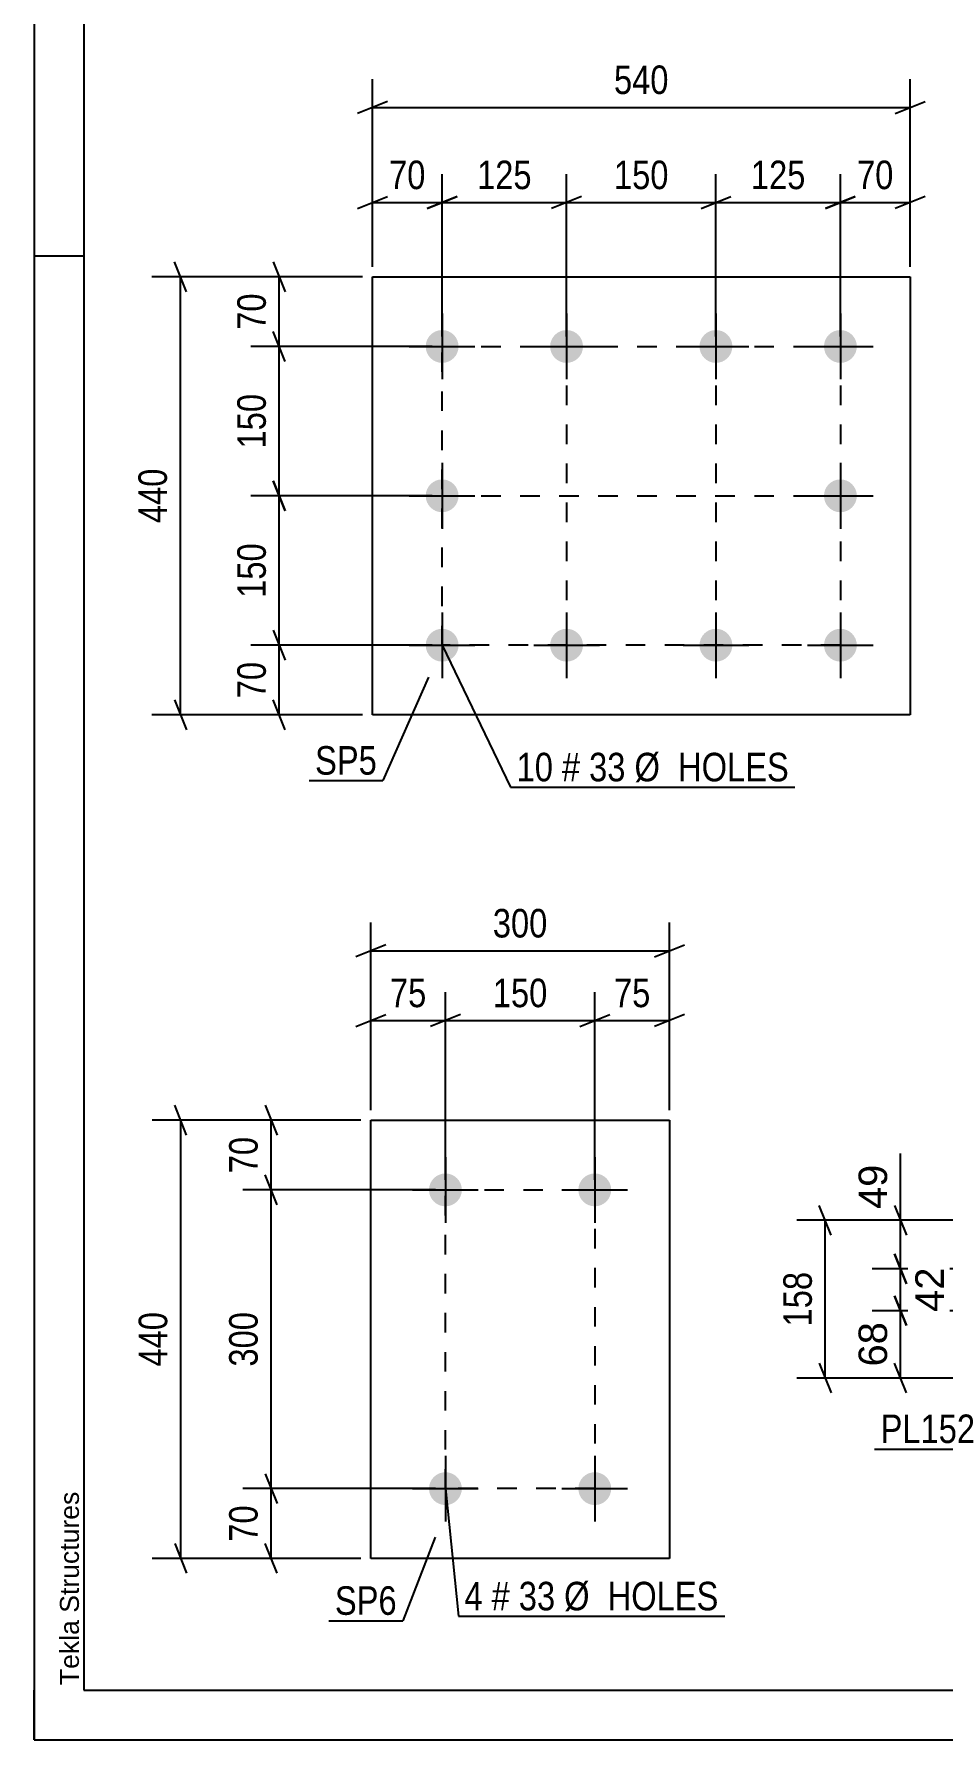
# Model space of a CAD drawing. Header units: millimetres. Extents: x 0 to 420, y 0 to 297.
# Drawn here: x 0 to 91.3, y 0 to 171.3 of the extents above; entities that cross this region are included whole.
import ezdxf

# ---------------------------------------------------------------- set-up
doc = ezdxf.new("R2010")
doc.units = ezdxf.units.MM
doc.linetypes.add('DXK_LINE_DOT2', pattern=[3.9198, 1.9599, -1.9599])
doc.styles.add('Arial', font='ARIAL.TTF', dxfattribs={"height": 0.2})
doc.styles.add('Arial Narrow', font='ARIALN.TTF', dxfattribs={"height": 0.2})

# ---------------------------------------------------------------- blocks, each defined once
blk = doc.blocks.new('Unknown-284856879-1134')
at = {"color": 5, "linetype": 'Continuous'}
for p, q in [((0, 297), (0, 0)), ((5, 292), (5, 5)), ((5, 149), (0, 149)), ((0, 0), (0, 5)), ((5, 5), (415, 5)), ((0, 0), (420, 0))]:
    blk.add_line(p, q, dxfattribs=at)
at = {"color": 174, "linetype": 'Continuous', "style": 'Arial'}
blk.add_text('Tekla Structures', height=1.9102, rotation=90, dxfattribs=at).set_placement((4.5, 5.5))
blk = doc.blocks.new('Part-284856879-8849 - 8848')
at = {"color": 2, "linetype": 'Continuous'}
for p, q in [((33.81, 18.23), (33.81, 62.23)), ((33.81, 62.23), (63.81, 62.23)), ((63.81, 62.23), (63.81, 18.23)), ((63.81, 18.23), (33.81, 18.23))]:
    blk.add_line(p, q, dxfattribs=at)
blk = doc.blocks.new('Bolt-284856879-8850 - 8848')
at = {"linetype": 'Continuous'}
for points in [[(41.31, 56.88, -1), (41.31, 53.58, -1)], [(56.31, 56.88, -1), (56.31, 53.58, -1)], [(41.31, 26.88, -1), (41.31, 23.58, -1)], [(56.31, 26.88, -1), (56.31, 23.58, -1)]]:
    blk.add_hatch(color=1, dxfattribs=at).paths.add_polyline_path(points)
at = {"color": 1, "linetype": 'Continuous'}
for p, q in [((41.31, 58.53), (41.31, 51.93)), ((56.31, 58.53), (56.31, 51.93)), ((38.01, 55.23), (44.61, 55.23)), ((53.01, 55.23), (59.61, 55.23)), ((41.31, 28.53), (41.31, 21.93)), ((56.31, 28.53), (56.31, 21.93)), ((38.01, 25.23), (44.61, 25.23)), ((53.01, 25.23), (59.61, 25.23))]:
    blk.add_line(p, q, dxfattribs=at)
blk = doc.blocks.new('Part-284856879-8858 - 8857')
at = {"color": 2, "linetype": 'Continuous'}
for p, q in [((33.98, 102.93), (33.98, 146.93)), ((33.98, 146.93), (87.98, 146.93)), ((87.98, 146.93), (87.98, 102.93)), ((87.98, 102.93), (33.98, 102.93))]:
    blk.add_line(p, q, dxfattribs=at)
blk = doc.blocks.new('Bolt-284856879-8859 - 8857')
at = {"linetype": 'Continuous'}
for points in [[(40.98, 141.58, -1), (40.98, 138.28, -1)], [(53.48, 141.58, -1), (53.48, 138.28, -1)], [(68.48, 141.58, -1), (68.48, 138.28, -1)], [(80.98, 141.58, -1), (80.98, 138.28, -1)], [(40.98, 126.58, -1), (40.98, 123.28, -1)], [(80.98, 126.58, -1), (80.98, 123.28, -1)], [(40.98, 111.58, -1), (40.98, 108.28, -1)], [(53.48, 111.58, -1), (53.48, 108.28, -1)], [(68.48, 111.58, -1), (68.48, 108.28, -1)], [(80.98, 111.58, -1), (80.98, 108.28, -1)]]:
    blk.add_hatch(color=1, dxfattribs=at).paths.add_polyline_path(points)
at = {"color": 1, "linetype": 'Continuous'}
for p, q in [((40.98, 143.23), (40.98, 136.63)), ((53.48, 143.23), (53.48, 136.63)), ((68.48, 143.23), (68.48, 136.63)), ((80.98, 143.23), (80.98, 136.63)), ((37.68, 139.93), (44.28, 139.93)), ((50.18, 139.93), (56.78, 139.93)), ((65.18, 139.93), (71.78, 139.93)), ((77.68, 139.93), (84.28, 139.93)), ((40.98, 128.23), (40.98, 121.63)), ((80.98, 128.23), (80.98, 121.63)), ((37.68, 124.93), (44.28, 124.93)), ((77.68, 124.93), (84.28, 124.93)), ((40.98, 113.23), (40.98, 106.63)), ((53.48, 113.23), (53.48, 106.63)), ((68.48, 113.23), (68.48, 106.63)), ((80.98, 113.23), (80.98, 106.63)), ((37.68, 109.93), (44.28, 109.93)), ((50.18, 109.93), (56.78, 109.93)), ((65.18, 109.93), (71.78, 109.93)), ((77.68, 109.93), (84.28, 109.93))]:
    blk.add_line(p, q, dxfattribs=at)
blk = doc.blocks.new('Rectangle-284856879-10994 - 8848')
at = {"color": 1, "linetype": 'DXK_LINE_DOT2'}
blk.add_lwpolyline([(41.31, 55.23), (56.31, 55.23), (56.31, 25.23), (41.31, 25.23), (41.31, 55.23)], close=True, dxfattribs=at)
blk = doc.blocks.new('Rectangle-284856879-11004 - 8857')
at = {"color": 1, "linetype": 'DXK_LINE_DOT2'}
blk.add_lwpolyline([(40.98, 139.93), (80.98, 139.93), (80.98, 109.93), (40.98, 109.93), (40.98, 139.93)], close=True, dxfattribs=at)
blk = doc.blocks.new('Line-284856879-11014 - 8857')
at = {"color": 1, "linetype": 'DXK_LINE_DOT2'}
blk.add_line((40.98, 124.93), (80.98, 124.93), dxfattribs=at)
blk = doc.blocks.new('Line-284856879-11021 - 8857')
at = {"color": 1, "linetype": 'DXK_LINE_DOT2'}
blk.add_line((53.48, 139.93), (53.48, 109.93), dxfattribs=at)
blk = doc.blocks.new('Line-284856879-11028 - 8857')
at = {"color": 1, "linetype": 'DXK_LINE_DOT2'}
blk.add_line((68.48, 139.93), (68.48, 109.93), dxfattribs=at)
blk = doc.blocks.new('StraightDimension-284856879-9232 - 8848')
at = {"color": 7, "linetype": 'Continuous'}
for p, q in [((24.4, 53.73), (23.2, 56.73)), ((40.31, 55.23), (20.95, 55.23)), ((23.8, 25.23), (23.8, 55.23)), ((23.2, 26.73), (24.4, 23.73)), ((40.31, 25.23), (20.95, 25.23))]:
    blk.add_line(p, q, dxfattribs=at)
at = {"color": 0}
blk.add_wipeout([(23.05, 43.57), (18.85, 43.57), (18.85, 36.89), (23.05, 36.89)], dxfattribs=at)
at = {"color": 3, "style": 'Arial Narrow'}
blk.add_text('300', height=2.863, rotation=90.0002, dxfattribs=at).set_placement((22.45, 37.49))
blk = doc.blocks.new('StraightDimension-284856879-9243 - 8848')
at = {"color": 7, "linetype": 'Continuous'}
for p, q in [((15.32, 60.73), (14.12, 63.73)), ((32.81, 62.23), (11.87, 62.23)), ((14.72, 18.23), (14.72, 62.23)), ((14.12, 19.73), (15.32, 16.73)), ((32.81, 18.23), (11.87, 18.23))]:
    blk.add_line(p, q, dxfattribs=at)
at = {"color": 0}
blk.add_wipeout([(13.97, 43.57), (9.77, 43.57), (9.77, 36.89), (13.97, 36.89)], dxfattribs=at)
at = {"color": 3, "style": 'Arial Narrow'}
blk.add_text('440', height=2.863, rotation=90.0002, dxfattribs=at).set_placement((13.37, 37.49))
blk = doc.blocks.new('StraightDimension-284856879-9231 - 8848')
at = {"color": 7, "linetype": 'Continuous'}
for p, q in [((23.2, 63.73), (24.4, 60.73)), ((32.81, 62.23), (20.95, 62.23)), ((23.8, 55.23), (23.8, 62.23)), ((24.4, 53.73), (23.2, 56.73)), ((40.31, 55.23), (20.95, 55.23))]:
    blk.add_line(p, q, dxfattribs=at)
at = {"color": 0}
blk.add_wipeout([(23.05, 61.16), (18.85, 61.16), (18.85, 56.3), (23.05, 56.3)], dxfattribs=at)
at = {"color": 3, "style": 'Arial Narrow'}
blk.add_text('70', height=2.863, rotation=90.0002, dxfattribs=at).set_placement((22.45, 56.9))
blk = doc.blocks.new('StraightDimension-284856879-9233 - 8848')
at = {"color": 7, "linetype": 'Continuous'}
for p, q in [((23.2, 26.73), (24.4, 23.73)), ((40.31, 25.23), (20.95, 25.23)), ((23.8, 18.23), (23.8, 25.23)), ((24.4, 16.73), (23.2, 19.73)), ((32.81, 18.23), (20.95, 18.23))]:
    blk.add_line(p, q, dxfattribs=at)
at = {"color": 0}
blk.add_wipeout([(23.05, 24.16), (18.85, 24.16), (18.85, 19.3), (23.05, 19.3)], dxfattribs=at)
at = {"color": 3, "style": 'Arial Narrow'}
blk.add_text('70', height=2.863, rotation=90.0002, dxfattribs=at).set_placement((22.45, 19.9))
blk = doc.blocks.new('StraightDimension-284856879-9247 - 8848')
at = {"color": 7, "linetype": 'Continuous'}
for p, q in [((56.31, 56.23), (56.31, 75.08)), ((63.81, 63.23), (63.81, 75.08)), ((54.81, 71.63), (57.81, 72.83)), ((56.31, 72.23), (63.81, 72.23)), ((65.31, 72.83), (62.31, 71.63))]:
    blk.add_line(p, q, dxfattribs=at)
at = {"color": 0}
blk.add_wipeout([(62.49, 72.98), (62.49, 77.18), (57.64, 77.18), (57.64, 72.98)], dxfattribs=at)
at = {"color": 3, "style": 'Arial Narrow'}
blk.add_text('75', height=2.863, dxfattribs=at).set_placement((58.24, 73.58))
blk = doc.blocks.new('StraightDimension-284856879-9248 - 8848')
at = {"color": 7, "linetype": 'Continuous'}
for p, q in [((41.31, 56.23), (41.31, 75.08)), ((56.31, 56.23), (56.31, 75.08)), ((42.81, 72.83), (39.81, 71.63)), ((41.31, 72.23), (56.31, 72.23)), ((54.81, 71.63), (57.81, 72.83))]:
    blk.add_line(p, q, dxfattribs=at)
at = {"color": 0}
blk.add_wipeout([(52.16, 72.98), (52.16, 77.18), (45.47, 77.18), (45.47, 72.98)], dxfattribs=at)
at = {"color": 3, "style": 'Arial Narrow'}
blk.add_text('150', height=2.863, dxfattribs=at).set_placement((46.07, 73.58))
blk = doc.blocks.new('StraightDimension-284856879-9249 - 8848')
at = {"color": 7, "linetype": 'Continuous'}
for p, q in [((33.81, 63.23), (33.81, 75.08)), ((41.31, 56.23), (41.31, 75.08)), ((32.31, 71.63), (35.31, 72.83)), ((33.81, 72.23), (41.31, 72.23)), ((42.81, 72.83), (39.81, 71.63))]:
    blk.add_line(p, q, dxfattribs=at)
at = {"color": 0}
blk.add_wipeout([(39.99, 72.98), (39.99, 77.18), (35.14, 77.18), (35.14, 72.98)], dxfattribs=at)
at = {"color": 3, "style": 'Arial Narrow'}
blk.add_text('75', height=2.863, dxfattribs=at).set_placement((35.74, 73.58))
blk = doc.blocks.new('StraightDimension-284856879-9259 - 8848')
at = {"color": 7, "linetype": 'Continuous'}
for p, q in [((33.81, 63.23), (33.81, 82.08)), ((63.81, 63.23), (63.81, 82.08)), ((35.31, 79.83), (32.31, 78.63)), ((33.81, 79.23), (63.81, 79.23)), ((62.31, 78.63), (65.31, 79.83))]:
    blk.add_line(p, q, dxfattribs=at)
at = {"color": 0}
blk.add_wipeout([(52.16, 79.98), (52.16, 84.18), (45.47, 84.18), (45.47, 79.98)], dxfattribs=at)
at = {"color": 3, "style": 'Arial Narrow'}
blk.add_text('300', height=2.863, dxfattribs=at).set_placement((46.07, 80.58))
blk = doc.blocks.new('StraightDimension-284856879-9303 - 8857')
at = {"color": 7, "linetype": 'Continuous'}
for p, q in [((33.98, 147.93), (33.98, 166.78)), ((87.98, 147.93), (87.98, 166.78)), ((35.48, 164.53), (32.48, 163.33)), ((86.48, 163.33), (89.48, 164.53)), ((33.98, 163.93), (87.98, 163.93))]:
    blk.add_line(p, q, dxfattribs=at)
at = {"color": 0}
blk.add_wipeout([(64.32, 164.68), (64.32, 168.88), (57.64, 168.88), (57.64, 164.68)], dxfattribs=at)
at = {"color": 3, "style": 'Arial Narrow'}
blk.add_text('540', height=2.863, dxfattribs=at).set_placement((58.24, 165.28))
blk = doc.blocks.new('StraightDimension-284856879-9263 - 8857')
at = {"color": 7, "linetype": 'Continuous'}
for p, q in [((24.02, 148.43), (25.22, 145.43)), ((32.98, 146.93), (21.77, 146.93)), ((24.62, 139.93), (24.62, 146.93)), ((25.22, 138.43), (24.02, 141.43)), ((39.98, 139.93), (21.77, 139.93))]:
    blk.add_line(p, q, dxfattribs=at)
at = {"color": 0}
blk.add_wipeout([(23.87, 145.86), (19.67, 145.86), (19.67, 141), (23.87, 141)], dxfattribs=at)
at = {"color": 3, "style": 'Arial Narrow'}
blk.add_text('70', height=2.863, rotation=90.0002, dxfattribs=at).set_placement((23.27, 141.6))
blk = doc.blocks.new('StraightDimension-284856879-9264 - 8857')
at = {"color": 7, "linetype": 'Continuous'}
for p, q in [((25.22, 138.43), (24.02, 141.43)), ((39.98, 139.93), (21.77, 139.93)), ((24.62, 124.93), (24.62, 139.93)), ((24.02, 126.43), (25.22, 123.43)), ((39.98, 124.93), (21.77, 124.93))]:
    blk.add_line(p, q, dxfattribs=at)
at = {"color": 0}
blk.add_wipeout([(23.87, 135.77), (19.67, 135.77), (19.67, 129.09), (23.87, 129.09)], dxfattribs=at)
at = {"color": 3, "style": 'Arial Narrow'}
blk.add_text('150', height=2.863, rotation=90.0002, dxfattribs=at).set_placement((23.27, 129.69))
blk = doc.blocks.new('StraightDimension-284856879-9265 - 8857')
at = {"color": 7, "linetype": 'Continuous'}
for p, q in [((25.22, 123.43), (24.02, 126.43)), ((39.98, 124.93), (21.77, 124.93)), ((24.62, 109.93), (24.62, 124.93)), ((24.02, 111.43), (25.22, 108.43)), ((39.98, 109.93), (21.77, 109.93))]:
    blk.add_line(p, q, dxfattribs=at)
at = {"color": 0}
blk.add_wipeout([(23.87, 120.77), (19.67, 120.77), (19.67, 114.09), (23.87, 114.09)], dxfattribs=at)
at = {"color": 3, "style": 'Arial Narrow'}
blk.add_text('150', height=2.863, rotation=90.0002, dxfattribs=at).set_placement((23.27, 114.69))
blk = doc.blocks.new('StraightDimension-284856879-9266 - 8857')
at = {"color": 7, "linetype": 'Continuous'}
for p, q in [((24.02, 111.43), (25.22, 108.43)), ((39.98, 109.93), (21.77, 109.93)), ((24.62, 102.93), (24.62, 109.93)), ((32.98, 102.93), (21.77, 102.93)), ((25.22, 101.43), (24.02, 104.43))]:
    blk.add_line(p, q, dxfattribs=at)
at = {"color": 0}
blk.add_wipeout([(23.87, 108.86), (19.67, 108.86), (19.67, 104), (23.87, 104)], dxfattribs=at)
at = {"color": 3, "style": 'Arial Narrow'}
blk.add_text('70', height=2.863, rotation=90.0002, dxfattribs=at).set_placement((23.27, 104.6))
blk = doc.blocks.new('StraightDimension-284856879-9279 - 8857')
at = {"color": 7, "linetype": 'Continuous'}
for p, q in [((15.29, 145.43), (14.09, 148.43)), ((32.98, 146.93), (11.84, 146.93)), ((14.69, 102.93), (14.69, 146.93)), ((32.98, 102.93), (11.84, 102.93)), ((14.09, 104.43), (15.29, 101.43))]:
    blk.add_line(p, q, dxfattribs=at)
at = {"color": 0}
blk.add_wipeout([(13.94, 128.27), (9.74, 128.27), (9.74, 121.59), (13.94, 121.59)], dxfattribs=at)
at = {"color": 3, "style": 'Arial Narrow'}
blk.add_text('440', height=2.863, rotation=90.0002, dxfattribs=at).set_placement((13.34, 122.19))
blk = doc.blocks.new('StraightDimension-284856879-9283 - 8857')
at = {"color": 7, "linetype": 'Continuous'}
for p, q in [((80.98, 140.93), (80.98, 157.23)), ((87.98, 147.93), (87.98, 157.23)), ((79.48, 153.78), (82.48, 154.98)), ((80.98, 154.38), (87.98, 154.38)), ((89.48, 154.98), (86.48, 153.78))]:
    blk.add_line(p, q, dxfattribs=at)
at = {"color": 0}
blk.add_wipeout([(86.91, 155.13), (86.91, 159.33), (82.05, 159.33), (82.05, 155.13)], dxfattribs=at)
at = {"color": 3, "style": 'Arial Narrow'}
blk.add_text('70', height=2.863, dxfattribs=at).set_placement((82.65, 155.73))
blk = doc.blocks.new('StraightDimension-284856879-9284 - 8857')
at = {"color": 7, "linetype": 'Continuous'}
for p, q in [((68.48, 140.93), (68.48, 157.23)), ((80.98, 140.93), (80.98, 157.23)), ((66.98, 153.78), (69.98, 154.98)), ((68.48, 154.38), (80.98, 154.38)), ((82.48, 154.98), (79.48, 153.78))]:
    blk.add_line(p, q, dxfattribs=at)
at = {"color": 0}
blk.add_wipeout([(78.07, 155.13), (78.07, 159.33), (71.39, 159.33), (71.39, 155.13)], dxfattribs=at)
at = {"color": 3, "style": 'Arial Narrow'}
blk.add_text('125', height=2.863, dxfattribs=at).set_placement((71.99, 155.73))
blk = doc.blocks.new('StraightDimension-284856879-9285 - 8857')
at = {"color": 7, "linetype": 'Continuous'}
for p, q in [((53.48, 140.93), (53.48, 157.23)), ((68.48, 140.93), (68.48, 157.23)), ((54.98, 154.98), (51.98, 153.78)), ((53.48, 154.38), (68.48, 154.38)), ((66.98, 153.78), (69.98, 154.98))]:
    blk.add_line(p, q, dxfattribs=at)
at = {"color": 0}
blk.add_wipeout([(64.32, 155.13), (64.32, 159.33), (57.64, 159.33), (57.64, 155.13)], dxfattribs=at)
at = {"color": 3, "style": 'Arial Narrow'}
blk.add_text('150', height=2.863, dxfattribs=at).set_placement((58.24, 155.73))
blk = doc.blocks.new('StraightDimension-284856879-9286 - 8857')
at = {"color": 7, "linetype": 'Continuous'}
for p, q in [((40.98, 140.93), (40.98, 157.23)), ((53.48, 140.93), (53.48, 157.23)), ((39.48, 153.78), (42.48, 154.98)), ((40.98, 154.38), (53.48, 154.38)), ((54.98, 154.98), (51.98, 153.78))]:
    blk.add_line(p, q, dxfattribs=at)
at = {"color": 0}
blk.add_wipeout([(50.57, 155.13), (50.57, 159.33), (43.89, 159.33), (43.89, 155.13)], dxfattribs=at)
at = {"color": 3, "style": 'Arial Narrow'}
blk.add_text('125', height=2.863, dxfattribs=at).set_placement((44.49, 155.73))
blk = doc.blocks.new('StraightDimension-284856879-9287 - 8857')
at = {"color": 7, "linetype": 'Continuous'}
for p, q in [((33.98, 147.93), (33.98, 157.23)), ((40.98, 140.93), (40.98, 157.23)), ((32.48, 153.78), (35.48, 154.98)), ((33.98, 154.38), (40.98, 154.38)), ((42.48, 154.98), (39.48, 153.78))]:
    blk.add_line(p, q, dxfattribs=at)
at = {"color": 0}
blk.add_wipeout([(39.91, 155.13), (39.91, 159.33), (35.05, 159.33), (35.05, 155.13)], dxfattribs=at)
at = {"color": 3, "style": 'Arial Narrow'}
blk.add_text('70', height=2.863, dxfattribs=at).set_placement((35.65, 155.73))
blk = doc.blocks.new('StraightDimension-284856879-9389 - 8964')
at = {"color": 7, "linetype": 'Continuous'}
for p, q in [((80.06, 50.68), (78.86, 53.68)), ((98.77, 52.18), (76.61, 52.18)), ((79.46, 36.34), (79.46, 52.18)), ((78.86, 37.84), (80.06, 34.84)), ((98.77, 36.34), (76.61, 36.34))]:
    blk.add_line(p, q, dxfattribs=at)
at = {"color": 0}
blk.add_wipeout([(78.71, 47.6), (74.51, 47.6), (74.51, 40.92), (78.71, 40.92)], dxfattribs=at)
at = {"color": 3, "style": 'Arial Narrow'}
blk.add_text('158', height=2.863, rotation=90.0002, dxfattribs=at).set_placement((78.11, 41.52))
blk = doc.blocks.new('StraightDimension-284856879-11236 - 8964')
at = {"color": 7, "linetype": 'Continuous'}
for p, q in [((86.42, 44.6), (87.62, 41.6)), ((104.88, 43.1), (84.17, 43.1)), ((87.02, 36.34), (87.02, 43.1)), ((87.62, 34.84), (86.42, 37.84)), ((98.77, 36.34), (84.17, 36.34))]:
    blk.add_line(p, q, dxfattribs=at)
at = {"color": 0}
blk.add_wipeout([(86.27, 42.54), (82.07, 42.54), (82.07, 36.9), (86.27, 36.9)], dxfattribs=at)
at = {"color": 3, "style": 'Arial'}
blk.add_text('68', height=2.865, rotation=90.0002, dxfattribs=at).set_placement((85.67, 37.5))
blk = doc.blocks.new('StraightDimension-284856879-11234 - 8964')
at = {"color": 7, "linetype": 'Continuous'}
for p, q in [((86.42, 53.68), (87.62, 50.68)), ((98.77, 52.18), (84.17, 52.18)), ((87.02, 47.31), (87.02, 52.18)), ((87.62, 45.81), (86.42, 48.81)), ((106.49, 47.31), (84.17, 47.31))]:
    blk.add_line(p, q, dxfattribs=at)
at = {"color": 0}
blk.add_wipeout([(86.27, 58.36), (82.07, 58.36), (82.07, 52.71), (86.27, 52.71)], dxfattribs=at)
at = {"color": 7, "linetype": 'Continuous'}
blk.add_line((87.02, 52.18), (87.02, 58.88), dxfattribs=at)
blk.add_line((87.02, 52.18), (87.02, 58.88), dxfattribs=at)
at = {"color": 3, "style": 'Arial'}
blk.add_text('49', height=2.865, rotation=90.0002, dxfattribs=at).set_placement((85.67, 53.31))
blk = doc.blocks.new('StraightDimension-284856879-11235 - 8964')
at = {"color": 7, "linetype": 'Continuous'}
for p, q in [((86.42, 48.81), (87.62, 45.81)), ((106.49, 47.31), (84.62, 47.31)), ((87.02, 43.1), (87.02, 47.31)), ((87.62, 41.6), (86.42, 44.6)), ((104.88, 43.1), (84.62, 43.1))]:
    blk.add_line(p, q, dxfattribs=at)
at = {"color": 0}
blk.add_wipeout([(91.97, 48.03), (87.77, 48.03), (87.77, 42.38), (91.97, 42.38)], dxfattribs=at)
at = {"color": 3, "style": 'Arial'}
blk.add_text('42', height=2.865, rotation=90.0002, dxfattribs=at).set_placement((91.37, 42.98))
blk = doc.blocks.new('Mark-284856879-9532 - 8848')
at = {"color": 0}
for points in [[(45.05, 13.01), (45.05, 16.01), (43.22, 16.01), (43.22, 13.01)], [(47.78, 13.01), (47.78, 16.01), (45.95, 16.01), (45.95, 13.01)], [(52.33, 13.01), (52.33, 16.01), (48.68, 16.01), (48.68, 13.01)], [(68.76, 13.01), (68.76, 16.01), (53.23, 16.01), (53.23, 13.01)]]:
    blk.add_wipeout(points, dxfattribs=at)
for points in [[(45.05, 13.01), (45.05, 16.01), (43.22, 16.01), (43.22, 13.01)], [(47.78, 13.01), (47.78, 16.01), (45.95, 16.01), (45.95, 13.01)], [(52.33, 13.01), (52.33, 16.01), (48.68, 16.01), (48.68, 13.01)], [(68.76, 13.01), (68.76, 16.01), (53.23, 16.01), (53.23, 13.01)]]:
    blk.add_wipeout(points, dxfattribs=at)
at = {"color": 7, "linetype": 'Continuous'}
for p, q in [((41.31, 25.23), (42.62, 12.41)), ((42.62, 12.41), (69.36, 12.41))]:
    blk.add_line(p, q, dxfattribs=at)
at = {"color": 3, "style": 'Arial Narrow'}
for s, height, p in [('4', 2.86, (43.22, 13.01)), ('#', 2.86, (45.95, 13.01)), ('33', 2.863, (48.68, 13.01)), ('Ø  HOLES', 2.863, (53.23, 13.01))]:
    blk.add_text(s, height=height, dxfattribs=at).set_placement(p)
blk = doc.blocks.new('Mark-284856879-9529 - 8848')
at = {"color": 0}
blk.add_wipeout([(36.42, 12.56), (36.42, 15.56), (30.21, 15.56), (30.21, 12.56)], dxfattribs=at)
blk.add_wipeout([(36.42, 12.56), (36.42, 15.56), (30.21, 15.56), (30.21, 12.56)], dxfattribs=at)
at = {"color": 30, "linetype": 'Continuous'}
for p in [(40.29, 20.36), (29.61, 11.96)]:
    blk.add_line(p, (37.02, 11.96), dxfattribs=at)
at = {"color": 3, "style": 'Arial Narrow'}
blk.add_text('SP6', height=2.863, dxfattribs=at).set_placement((30.21, 12.56))
blk = doc.blocks.new('Mark-284856879-9533 - 8857')
at = {"color": 0}
blk.add_wipeout([(34.43, 96.93), (34.43, 99.93), (28.22, 99.93), (28.22, 96.93)], dxfattribs=at)
blk.add_wipeout([(34.43, 96.93), (34.43, 99.93), (28.22, 99.93), (28.22, 96.93)], dxfattribs=at)
at = {"color": 30, "linetype": 'Continuous'}
for p in [(39.62, 106.73), (27.62, 96.33)]:
    blk.add_line(p, (35.03, 96.33), dxfattribs=at)
at = {"color": 3, "style": 'Arial Narrow'}
blk.add_text('SP5', height=2.863, dxfattribs=at).set_placement((28.22, 96.93))
blk = doc.blocks.new('Mark-284856879-9536 - 8857')
at = {"color": 0}
for points in [[(52.11, 96.26), (52.11, 99.26), (48.46, 99.26), (48.46, 96.26)], [(54.84, 96.26), (54.84, 99.26), (53.01, 99.26), (53.01, 96.26)], [(59.4, 96.26), (59.4, 99.26), (55.74, 99.26), (55.74, 96.26)], [(75.82, 96.26), (75.82, 99.26), (60.3, 99.26), (60.3, 96.26)]]:
    blk.add_wipeout(points, dxfattribs=at)
for points in [[(52.11, 96.26), (52.11, 99.26), (48.46, 99.26), (48.46, 96.26)], [(54.84, 96.26), (54.84, 99.26), (53.01, 99.26), (53.01, 96.26)], [(59.4, 96.26), (59.4, 99.26), (55.74, 99.26), (55.74, 96.26)], [(75.82, 96.26), (75.82, 99.26), (60.3, 99.26), (60.3, 96.26)]]:
    blk.add_wipeout(points, dxfattribs=at)
at = {"color": 7, "linetype": 'Continuous'}
for p, q in [((40.98, 109.93), (47.86, 95.66)), ((47.86, 95.66), (76.42, 95.66))]:
    blk.add_line(p, q, dxfattribs=at)
at = {"color": 3, "style": 'Arial Narrow'}
for s, height, p in [('10', 2.863, (48.46, 96.26)), ('#', 2.86, (53.01, 96.26)), ('33', 2.863, (55.74, 96.26)), ('Ø  HOLES', 2.863, (60.3, 96.26))]:
    blk.add_text(s, height=height, dxfattribs=at).set_placement(p)
blk = doc.blocks.new('Mark-284856879-9558 - 8964')
at = {"color": 0}
blk.add_wipeout([(94.53, 29.81), (94.53, 32.81), (85.02, 32.81), (85.02, 29.81)], dxfattribs=at)
blk.add_wipeout([(94.53, 29.81), (94.53, 32.81), (85.02, 32.81), (85.02, 29.81)], dxfattribs=at)
at = {"color": 30, "linetype": 'Continuous'}
for p in [(102.52, 39.13), (84.42, 29.21)]:
    blk.add_line(p, (95.13, 29.21), dxfattribs=at)
at = {"color": 3, "style": 'Arial Narrow'}
blk.add_text('PL152', height=2.863, dxfattribs=at).set_placement((85.02, 29.81))

msp = doc.modelspace()

# ---------------------------------------------------------------- block references
for name in ['Unknown-284856879-1134', 'Part-284856879-8858 - 8857', 'Bolt-284856879-8859 - 8857', 'Rectangle-284856879-11004 - 8857', 'Line-284856879-11021 - 8857', 'Line-284856879-11028 - 8857', 'Line-284856879-11014 - 8857', 'Part-284856879-8849 - 8848', 'Bolt-284856879-8850 - 8848', 'Rectangle-284856879-10994 - 8848']:
    msp.add_blockref(name, (0, 0))

# ---------------------------------------------------------------- next in the draw order: block references
for name in ['StraightDimension-284856879-9303 - 8857', 'Mark-284856879-9536 - 8857', 'StraightDimension-284856879-9247 - 8848', 'StraightDimension-284856879-9232 - 8848', 'StraightDimension-284856879-9389 - 8964', 'Mark-284856879-9532 - 8848']:
    msp.add_blockref(name, (0, 0))

# ---------------------------------------------------------------- next in the draw order: block references
for name in ['StraightDimension-284856879-9283 - 8857', 'StraightDimension-284856879-9263 - 8857', 'StraightDimension-284856879-9243 - 8848', 'StraightDimension-284856879-11234 - 8964', 'StraightDimension-284856879-11236 - 8964']:
    msp.add_blockref(name, (0, 0))

# ---------------------------------------------------------------- next in the draw order: block references
for name in ['StraightDimension-284856879-9284 - 8857', 'StraightDimension-284856879-9264 - 8857', 'StraightDimension-284856879-9231 - 8848', 'StraightDimension-284856879-11235 - 8964', 'Mark-284856879-9558 - 8964', 'StraightDimension-284856879-9233 - 8848']:
    msp.add_blockref(name, (0, 0))

# ---------------------------------------------------------------- next in the draw order: block references
for name in ['StraightDimension-284856879-9285 - 8857', 'StraightDimension-284856879-9265 - 8857', 'StraightDimension-284856879-9248 - 8848', 'Mark-284856879-9529 - 8848']:
    msp.add_blockref(name, (0, 0))

# ---------------------------------------------------------------- next in the draw order: block references
for name in ['StraightDimension-284856879-9286 - 8857', 'StraightDimension-284856879-9266 - 8857', 'StraightDimension-284856879-9249 - 8848']:
    msp.add_blockref(name, (0, 0))

# ---------------------------------------------------------------- next in the draw order: block references
for name in ['StraightDimension-284856879-9279 - 8857', 'StraightDimension-284856879-9259 - 8848']:
    msp.add_blockref(name, (0, 0))

# ---------------------------------------------------------------- next in the draw order: block references
for name in ['StraightDimension-284856879-9287 - 8857', 'Mark-284856879-9533 - 8857']:
    msp.add_blockref(name, (0, 0))

doc.saveas('drawing.dxf')
